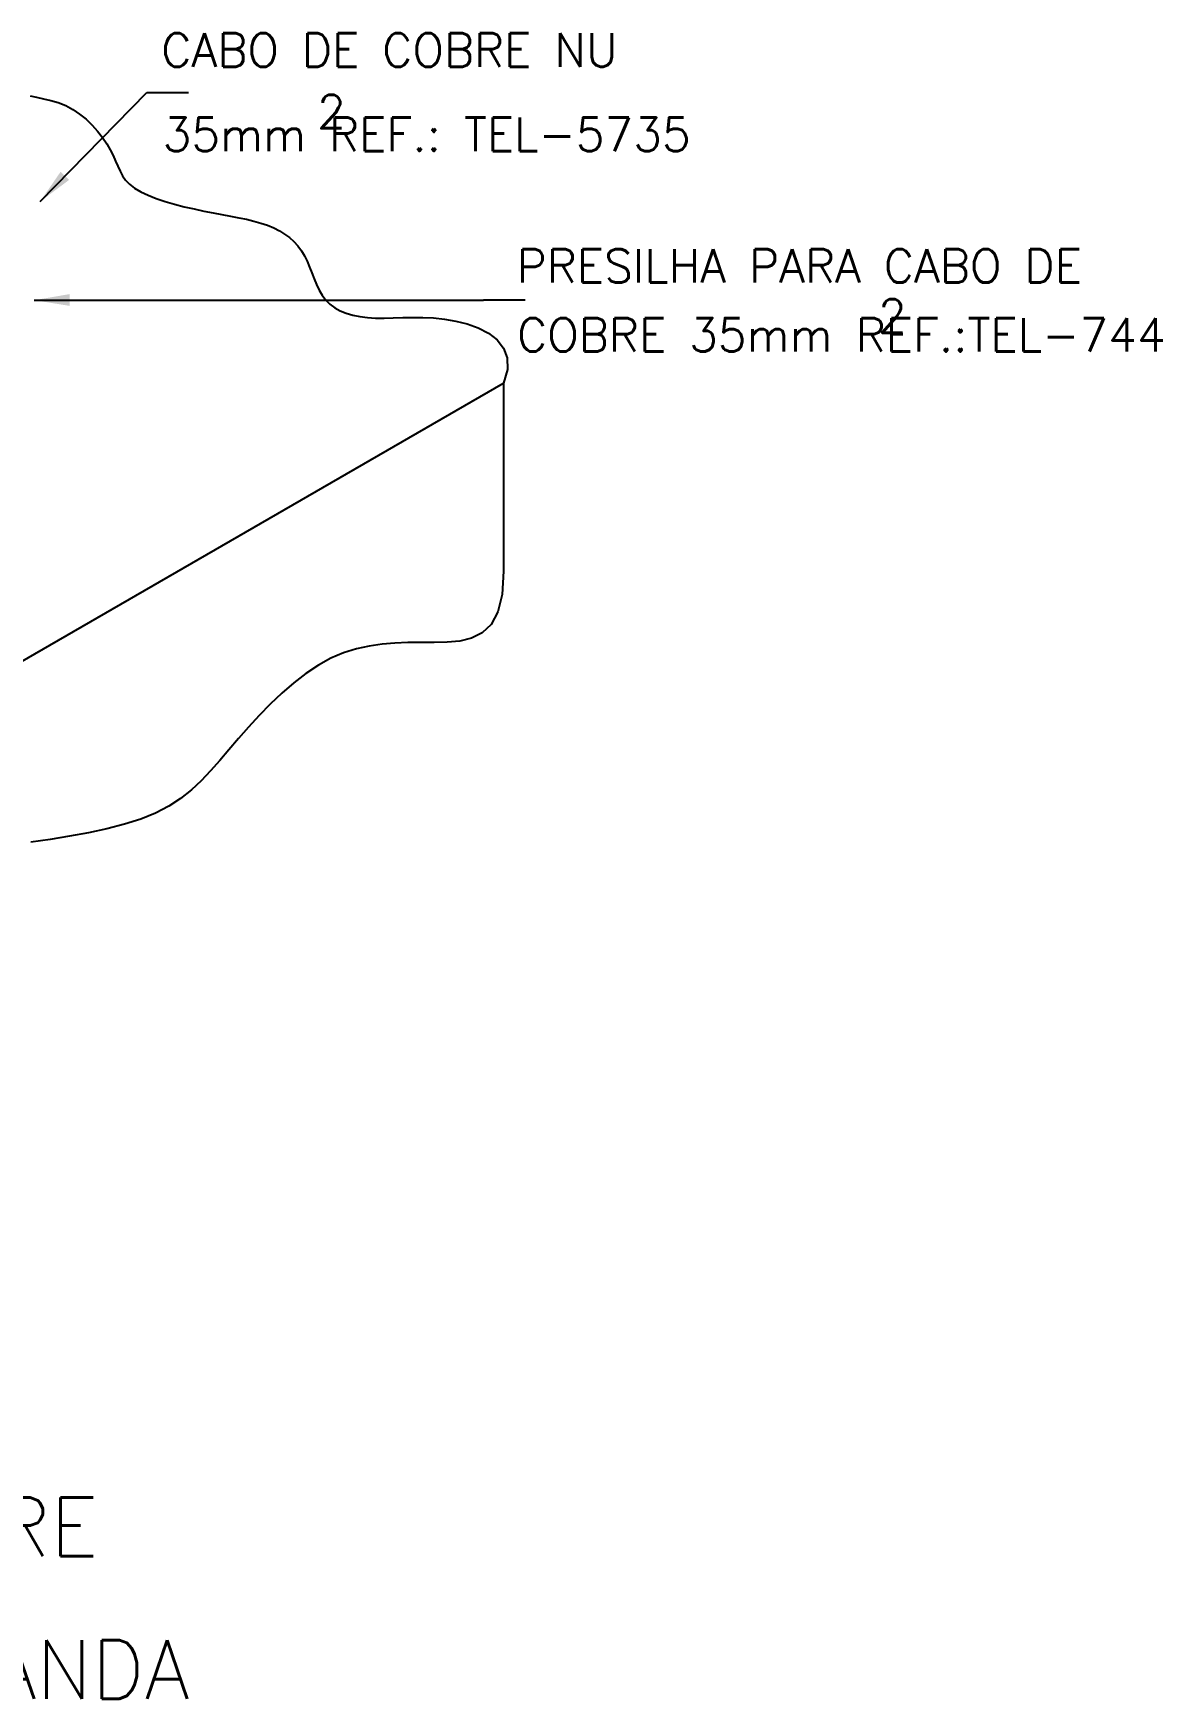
# Model space of a CAD drawing. Header units: millimetres. Extents: x -5754 to -5736.3, y -4695.3 to -4682.5.
# Drawn here: x -5743.04 to -5736.3, y -4695.27 to -4685.32 of the extents above; entities that cross this region are included whole.
import ezdxf
from ezdxf.enums import TextEntityAlignment as Align

# ---------------------------------------------------------------- set-up
doc = ezdxf.new("R2010")
doc.units = ezdxf.units.MM
doc.header["$LTSCALE"] = 10
doc.layers.add('Termotécnica', color=7, linetype='Continuous')
doc.styles.add('r140', font='romans.shx')
doc.styles.add('r80', font='romans.shx')

msp = doc.modelspace()

# ---------------------------------------------------------------- linework, layer by layer
at = {"layer": 'Termotécnica', "color": 2}
for p, q in [((-5743.0014, -4686.3224), (-5742.3655, -4685.6719)), ((-5742.3655, -4685.6719), (-5742.1155, -4685.6719)), ((-5743.0372, -4686.913), (-5740.3538, -4686.9134)), ((-5740.1038, -4686.9134), (-5740.3538, -4686.9134)), ((-5747.3297, -4691.5052), (-5740.2333, -4687.408)), ((-5740.2333, -4687.408), (-5740.2333, -4688.5328))]:
    msp.add_line(p, q, dxfattribs=at)
for points in [[(-5743.0618, -4685.6924), (-5743.0232, -4685.7008), (-5742.9815, -4685.7094), (-5742.9378, -4685.7195), (-5742.8935, -4685.7326), (-5742.8495, -4685.75), (-5742.807, -4685.7729), (-5742.7663, -4685.8007), (-5742.728, -4685.8323), (-5742.6922, -4685.8668), (-5742.6595, -4685.9032), (-5742.6302, -4685.9406), (-5742.6045, -4685.978), (-5742.583, -4686.0145), (-5742.5656, -4686.0492), (-5742.5511, -4686.082), (-5742.538, -4686.113), (-5742.5246, -4686.1423), (-5742.5095, -4686.17), (-5742.4912, -4686.1961), (-5742.468, -4686.2207), (-5742.4384, -4686.2438), (-5742.4013, -4686.2656), (-5742.3575, -4686.286), (-5742.3083, -4686.3051), (-5742.255, -4686.3228), (-5742.1987, -4686.3392), (-5742.1407, -4686.3542), (-5742.0823, -4686.3678), (-5742.0248, -4686.3801), (-5741.9692, -4686.3911), (-5741.9157, -4686.4011), (-5741.8644, -4686.4106), (-5741.8154, -4686.4201), (-5741.7688, -4686.4298), (-5741.7246, -4686.4404), (-5741.6828, -4686.4521), (-5741.6436, -4686.4655), (-5741.6069, -4686.4808), (-5741.5729, -4686.4982), (-5741.5414, -4686.5177), (-5741.5125, -4686.5393), (-5741.4862, -4686.5631), (-5741.4624, -4686.5892), (-5741.4412, -4686.6174), (-5741.4226, -4686.6479), (-5741.4064, -4686.6806), (-5741.3919, -4686.7149), (-5741.3783, -4686.7499), (-5741.3649, -4686.7851), (-5741.3507, -4686.8197), (-5741.3351, -4686.8528), (-5741.3171, -4686.8839), (-5741.2959, -4686.9121), (-5741.271, -4686.9369), (-5741.2423, -4686.9582), (-5741.2098, -4686.9762), (-5741.1739, -4686.9909), (-5741.1346, -4687.0025), (-5741.092, -4687.0111), (-5741.0463, -4687.0168), (-5740.9977, -4687.0197), (-5740.9463, -4687.02), (-5740.8922, -4687.0188), (-5740.8356, -4687.017), (-5740.7765, -4687.0158), (-5740.7153, -4687.0161), (-5740.6519, -4687.0192), (-5740.5865, -4687.026), (-5740.5193, -4687.0375), (-5740.4509, -4687.055), (-5740.3845, -4687.0791), (-5740.3238, -4687.1107), (-5740.2724, -4687.1505), (-5740.2339, -4687.1994), (-5740.2122, -4687.258), (-5740.2107, -4687.3273), (-5740.2333, -4687.408)], [(-5740.2333, -4688.5328), (-5740.2413, -4688.6705), (-5740.267, -4688.7746), (-5740.3077, -4688.8498), (-5740.361, -4688.9009), (-5740.4243, -4688.9325), (-5740.4951, -4688.9493), (-5740.5707, -4688.9562), (-5740.6486, -4688.9578), (-5740.7267, -4688.9581), (-5740.8046, -4688.9592), (-5740.8822, -4688.9623), (-5740.9594, -4688.9686), (-5741.0363, -4688.9794), (-5741.1128, -4688.9961), (-5741.1889, -4689.0199), (-5741.2645, -4689.052), (-5741.3396, -4689.0934), (-5741.4138, -4689.1429), (-5741.4868, -4689.1993), (-5741.558, -4689.261), (-5741.6271, -4689.3265), (-5741.6936, -4689.3946), (-5741.7573, -4689.4636), (-5741.8175, -4689.5321), (-5741.8744, -4689.599), (-5741.9292, -4689.6635), (-5741.9837, -4689.7253), (-5742.0397, -4689.7838), (-5742.0988, -4689.8387), (-5742.1629, -4689.8895), (-5742.2336, -4689.9358), (-5742.3127, -4689.9771), (-5742.4014, -4690.0131), (-5742.4987, -4690.0444), (-5742.6029, -4690.0716), (-5742.7124, -4690.0952), (-5742.8257, -4690.1161), (-5742.9412, -4690.1347), (-5743.0573, -4690.1519)]]:
    msp.add_lwpolyline(points, dxfattribs=at)
for points in [[(-5742.8797, -4686.1455), (-5742.8289, -4686.1945), (-5743.0014, -4686.3224)], [(-5742.8256, -4686.8765), (-5742.8252, -4686.9471), (-5743.0372, -4686.913)]]:
    msp.add_solid(points, dxfattribs=at)

# ---------------------------------------------------------------- texts
at = {"layer": 'Termotécnica', "color": 2, "style": 'r80'}
for s, p in [('CABO DE COBRE NU ', (-5742.2781, -4685.5184)), ('2', (-5741.3477, -4685.886)), ('35mm REF.: TEL-5735', (-5742.27, -4686.0216)), ('PRESILHA PARA CABO DE', (-5740.1556, -4686.8082)), ('2', (-5737.9967, -4687.1074)), ('COBRE 35mm REF.:TEL-744', (-5740.1529, -4687.2199))]:
    msp.add_text(s, height=0.2, dxfattribs=at).set_placement(p)
at = {"layer": 'Termotécnica', "color": 5, "style": 'r140'}
for s, p in [(' FIXAÇÃO DO CABO DE COBRE', (-5746.2111, -4694.5226)), ('E TERMINAL AÉREO NA PLATIBANDA', (-5746.2111, -4695.3739))]:
    msp.add_text(s, height=0.35, dxfattribs=at).set_placement(p, align=Align.BOTTOM_CENTER)

doc.saveas('drawing.dxf')
